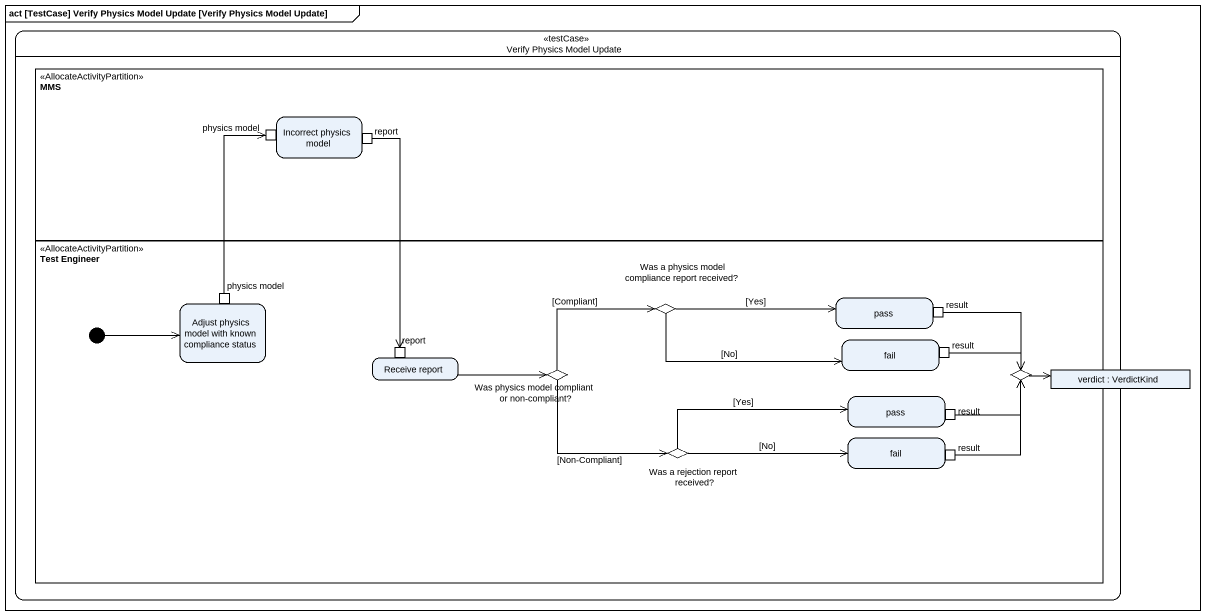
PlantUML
@startuml
mainframe act [TestCase] Verify Physics Model Update [Verify Physics Model Update]
hide empty description
state "Verify Physics Model Update" as Verify_Physics_Model_Update <<testCase>> {
  state MMS <<AllocateActivityPartition>> {
    state "Incorrect physics model" as Incorrect_physics_model {
      state "physics model" as physics_model <<inputPin>>
      state report <<outputPin>>
    }
  }
  state "Test Engineer" as Test_Engineer <<AllocateActivityPartition>> {
    state "Adjust physics model with known compliance status" as Adjust_physics_model_with {
      state "physics model" as physics_model_2 <<outputPin>>
    }
    state "Was a physics model compliance report received?" as Was_a_physics_model <<choice>>
    state pass {
      state result <<outputPin>>
    }
    state fail {
      state "result" as result_2 <<outputPin>>
    }
    state "Receive report" as Receive_report {
      state "report" as report_2 <<inputPin>>
    }
    state "Was physics model compliant or non-compliant?" as Was_physics_model_compliant <<choice>>
    state choice1 <<choice>>
    state "pass" as pass_2 {
      state "result" as result_3 <<outputPin>>
    }
    state "Was a rejection report received?" as Was_a_rejection_report <<choice>>
    state "fail" as fail_2 {
      state "result" as result_4 <<outputPin>>
    }
    [*] -right-> Adjust_physics_model_with
  }
  state "verdict : VerdictKind" as verdict <<object>>
}
report --> report_2
physics_model_2 -up-> physics_model
Was_a_physics_model -right-> pass : [Yes]
Was_a_physics_model -right-> fail : [No]
result --> choice1
result_2 -right-> choice1
Receive_report -right-> Was_physics_model_compliant
Was_physics_model_compliant -up-> Was_a_physics_model : [Compliant]
Was_physics_model_compliant --> Was_a_rejection_report : [Non-Compliant]
choice1 -right-> verdict
result_3 -right-> choice1
Was_a_rejection_report -right-> pass_2 : [Yes]
Was_a_rejection_report -right-> fail_2 : [No]
result_4 -up-> choice1
@enduml
